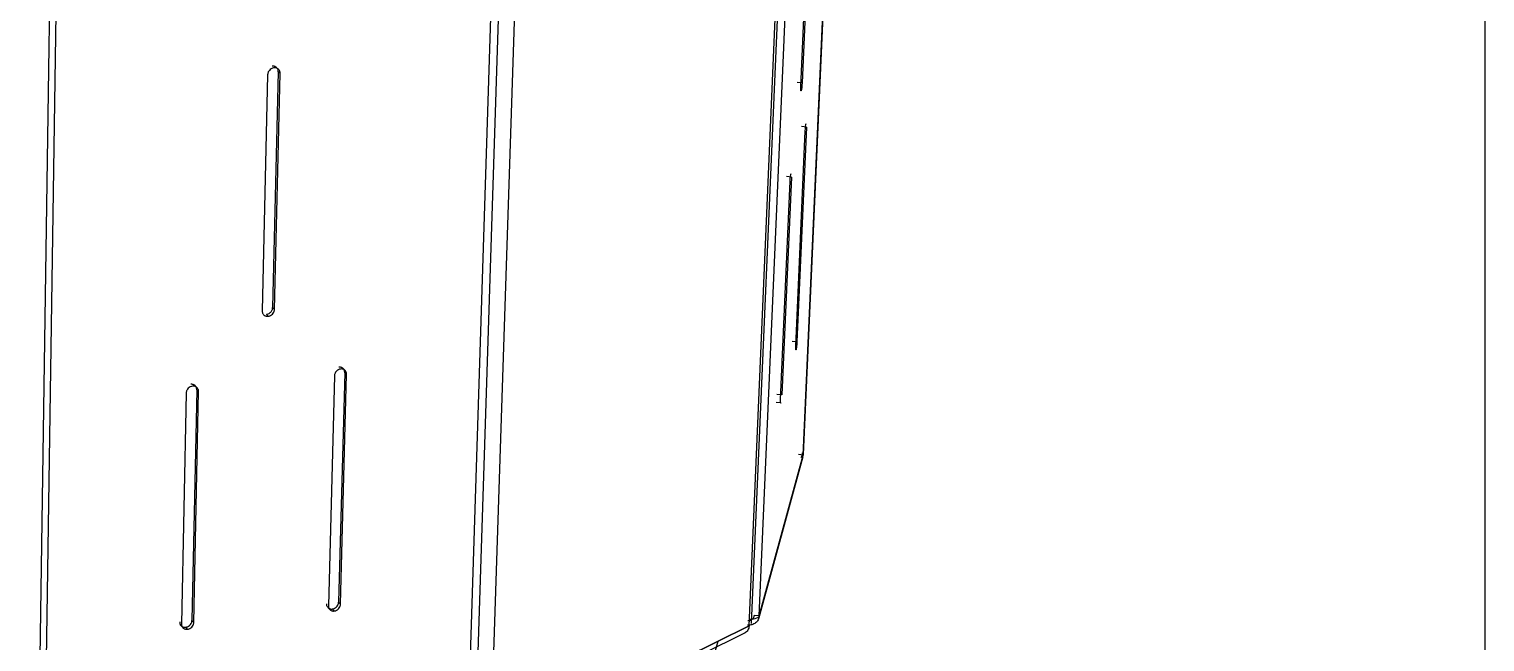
# Model space of a CAD drawing. Header units: millimetres. Extents: x 10366 to 13995, y 24552 to 29685.
# Drawn here: x 13034 to 13995, y 28053 to 28458 of the extents above; entities that cross this region are included whole.
import ezdxf

# ---------------------------------------------------------------- set-up
doc = ezdxf.new("R2010")
doc.units = ezdxf.units.MM
doc.header["$LTSCALE"] = 3
doc.layers.add('Default', color=7, linetype='Continuous')

msp = doc.modelspace()

# ---------------------------------------------------------------- linework, layer by layer
msp.add_lwpolyline([(10366.2, 24552.48), (10366.2, 29684.64), (13995, 29684.64), (13995, 24552.48)], close=True)
at = {"layer": 'Default'}
for points in [[(13545.18, 28176.76, 0), (13587.09, 29114.37, 0)], [(13587.13, 29114.5, 0), (13545.21, 28176.99, 0)], [(13553.06, 29046.26, 0), (13510.95, 28065.63, 0)], [(13516.21, 28070.57, 0), (13558.54, 29049.3, 0)], [(13509.52, 28064.02, 0), (13551.58, 29045.27, 0)], [(13323.5, 27975.26, 0), (13355.82, 28990.6, 0)], [(13360.85, 28992.27, 0), (13328.27, 27977.98, 0)], [(13338.85, 27979.49, 0), (13372.06, 28993.21, 0)], [(13040.33, 27938.82, 0), (13055.5, 28968.08, 0)], [(13044.32, 27938.87, 0), (13059.74, 28968.11, 0)], [(13543.65, 28419.72, 0), (13550.07, 28565.85, 0)], [(13550.9, 28568.37, 0), (13544.48, 28422.41, 0)], [(13196.1, 28432.26, 0), (13195.73, 28432.2, 0), (13194.99, 28431.99, 0), (13194.28, 28431.64, 0), (13193.61, 28431.17, 0), (13193.02, 28430.58, 0), (13192.53, 28429.88, 0), (13192.33, 28429.51, 0), (13192.16, 28429.12, 0), (13192.03, 28428.7, 0), (13191.94, 28428.25, 0), (13191.89, 28427.69, 0)], [(13198.87, 28429.7, 0), (13198.86, 28430.11, 0), (13198.81, 28430.5, 0), (13198.73, 28430.87, 0), (13198.61, 28431.22, 0), (13198.45, 28431.56, 0), (13198.26, 28431.89, 0), (13198.03, 28432.19, 0), (13197.78, 28432.46, 0), (13197.49, 28432.71, 0), (13197.17, 28432.92, 0), (13196.83, 28433.1, 0), (13196.46, 28433.24, 0), (13196.08, 28433.34, 0), (13195.68, 28433.4, 0), (13195.27, 28433.42, 0), (13194.85, 28433.4, 0)], [(13200.13, 28428.55, 0), (13200.13, 28428.66, 0), (13200.07, 28429.33, 0), (13199.98, 28429.71, 0), (13199.86, 28430.08, 0), (13199.69, 28430.44, 0), (13199.48, 28430.79, 0), (13199.23, 28431.11, 0), (13198.94, 28431.4, 0), (13198.61, 28431.65, 0), (13198.25, 28431.87, 0), (13197.86, 28432.04, 0), (13197.44, 28432.17, 0), (13197.01, 28432.25, 0), (13196.56, 28432.28, 0), (13196.1, 28432.26, 0)], [(13191.89, 28427.69, 0), (13188.27, 28271.92, 0)], [(13198.87, 28429.7, 0), (13195.19, 28274.08, 0)], [(13196.43, 28272.85, 0), (13200.13, 28428.55, 0)], [(13200.13, 28428.55, 0), (13198.87, 28429.7, 0)], [(13544.48, 28422.41, 0), (13541.23, 28422.67, 0)], [(13544.48, 28422.41, 0), (13544.47, 28422.32, 0), (13544.38, 28420.88, 0), (13544.23, 28419.26, 0), (13544.06, 28418.05, 0), (13543.89, 28417.26, 0)], [(13543.89, 28417.26, 0), (13543.86, 28417.15, 0), (13543.82, 28417.08, 0), (13543.81, 28417.05, 0), (13543.8, 28417.04, 0), (13543.79, 28417.03, 0), (13543.78, 28417.03, 0), (13543.78, 28417.03, 0), (13543.77, 28417.03, 0), (13543.77, 28417.02, 0), (13543.76, 28417.02, 0), (13543.76, 28417.02, 0), (13543.76, 28417.03, 0), (13543.75, 28417.03, 0), (13543.75, 28417.03, 0), (13543.75, 28417.03, 0), (13543.74, 28417.03, 0), (13543.74, 28417.04, 0), (13543.73, 28417.05, 0), (13543.72, 28417.06, 0), (13543.71, 28417.09, 0), (13543.7, 28417.12, 0), (13543.68, 28417.22, 0), (13543.64, 28417.53, 0), (13543.65, 28419.72, 0)], [(13547.4, 28393.2, 0), (13541.12, 28251.48, 0)], [(13547.4, 28393.2, 0), (13544.18, 28393.45, 0)], [(13546.58, 28390.49, 0), (13546.58, 28390.59, 0), (13546.67, 28392.01, 0), (13546.82, 28393.62, 0), (13546.99, 28394.82, 0), (13547.15, 28395.61, 0)], [(13540.31, 28248.61, 0), (13546.58, 28390.49, 0)], [(13530.33, 28213.49, 0), (13536.62, 28357.41, 0)], [(13537.46, 28360.21, 0), (13531.17, 28216.46, 0)], [(13537.46, 28360.21, 0), (13534.2, 28360.47, 0)], [(13536.62, 28357.41, 0), (13536.62, 28357.5, 0), (13536.71, 28358.95, 0), (13536.87, 28360.59, 0), (13537.04, 28361.81, 0), (13537.21, 28362.63, 0)], [(13188.27, 28271.92, 0), (13188.27, 28271.82, 0), (13188.32, 28271.16, 0), (13188.41, 28270.79, 0), (13188.53, 28270.43, 0), (13188.7, 28270.07, 0), (13188.91, 28269.74, 0), (13189.16, 28269.42, 0), (13189.45, 28269.14, 0), (13189.77, 28268.9, 0), (13190.13, 28268.69, 0), (13190.52, 28268.52, 0), (13190.93, 28268.4, 0), (13191.36, 28268.33, 0), (13191.8, 28268.3, 0), (13192.26, 28268.33, 0)], [(13191.02, 28269.56, 0), (13191.4, 28269.62, 0), (13191.79, 28269.71, 0), (13192.17, 28269.85, 0), (13192.91, 28270.22, 0), (13193.58, 28270.73, 0), (13193.89, 28271.03, 0), (13194.17, 28271.35, 0), (13194.43, 28271.7, 0), (13194.66, 28272.09, 0), (13194.84, 28272.47, 0), (13194.99, 28272.87, 0), (13195.1, 28273.27, 0), (13195.17, 28273.68, 0), (13195.19, 28274.08, 0)], [(13192.26, 28268.33, 0), (13191.02, 28269.56, 0)], [(13192.26, 28268.33, 0), (13192.99, 28268.48, 0), (13193.72, 28268.76, 0), (13194.4, 28269.17, 0), (13195.03, 28269.7, 0), (13195.57, 28270.34, 0), (13195.99, 28271.06, 0), (13196.16, 28271.44, 0), (13196.29, 28271.85, 0), (13196.38, 28272.3, 0), (13196.43, 28272.85, 0)], [(13196.43, 28272.85, 0), (13195.19, 28274.08, 0)], [(13541.12, 28251.48, 0), (13537.94, 28251.75, 0)], [(13540.55, 28246.35, 0), (13540.51, 28246.23, 0), (13540.48, 28246.15, 0), (13540.46, 28246.12, 0), (13540.45, 28246.1, 0), (13540.44, 28246.09, 0), (13540.43, 28246.08, 0), (13540.43, 28246.08, 0), (13540.42, 28246.08, 0), (13540.42, 28246.08, 0), (13540.42, 28246.08, 0), (13540.41, 28246.08, 0), (13540.41, 28246.08, 0), (13540.4, 28246.08, 0), (13540.4, 28246.08, 0), (13540.4, 28246.08, 0), (13540.39, 28246.09, 0), (13540.39, 28246.09, 0), (13540.38, 28246.1, 0), (13540.38, 28246.11, 0), (13540.36, 28246.13, 0), (13540.35, 28246.17, 0), (13540.33, 28246.26, 0), (13540.3, 28246.56, 0), (13540.31, 28248.61, 0)], [(13541.12, 28251.48, 0), (13541.12, 28251.39, 0), (13541.03, 28249.98, 0), (13540.88, 28248.38, 0), (13540.55, 28246.35, 0)], [(13240.05, 28233.49, 0), (13239.32, 28233.34, 0), (13238.59, 28233.06, 0), (13237.91, 28232.65, 0), (13237.29, 28232.12, 0), (13236.75, 28231.49, 0), (13236.33, 28230.77, 0), (13236.17, 28230.39, 0), (13236.04, 28229.98, 0), (13235.94, 28229.54, 0), (13235.89, 28228.99, 0)], [(13242.73, 28231.18, 0), (13238.71, 28079.59, 0)], [(13242.73, 28231.18, 0), (13242.72, 28231.57, 0), (13242.68, 28231.95, 0), (13242.59, 28232.31, 0), (13242.47, 28232.66, 0), (13242.32, 28232.99, 0), (13242.13, 28233.3, 0), (13241.91, 28233.59, 0), (13241.66, 28233.85, 0), (13241.38, 28234.09, 0), (13241.06, 28234.29, 0), (13240.73, 28234.46, 0), (13240.37, 28234.59, 0), (13239.99, 28234.69, 0), (13239.6, 28234.74, 0), (13239.2, 28234.76, 0), (13238.79, 28234.73, 0)], [(13239.95, 28078.28, 0), (13243.99, 28229.93, 0)], [(13243.99, 28229.93, 0), (13243.99, 28230.03, 0), (13243.94, 28230.69, 0), (13243.85, 28231.06, 0), (13243.73, 28231.42, 0), (13243.57, 28231.77, 0), (13243.36, 28232.1, 0), (13243.11, 28232.41, 0), (13242.83, 28232.69, 0), (13242.51, 28232.93, 0), (13242.16, 28233.14, 0), (13241.77, 28233.3, 0), (13241.36, 28233.42, 0), (13240.94, 28233.5, 0), (13240.5, 28233.52, 0), (13240.05, 28233.49, 0)], [(13241.73, 28233.79, 0), (13242.99, 28232.54, 0)], [(13243.99, 28229.93, 0), (13242.73, 28231.18, 0)], [(13142.31, 28222.16, 0), (13141.57, 28222.01, 0), (13140.84, 28221.72, 0), (13140.15, 28221.31, 0), (13139.53, 28220.78, 0), (13138.99, 28220.14, 0), (13138.57, 28219.42, 0), (13138.4, 28219.04, 0), (13138.27, 28218.63, 0), (13138.18, 28218.18, 0), (13138.13, 28217.63, 0)], [(13145.11, 28219.84, 0), (13145.1, 28220.24, 0), (13145.04, 28220.62, 0), (13144.96, 28220.98, 0), (13144.84, 28221.33, 0), (13144.68, 28221.66, 0), (13144.49, 28221.97, 0), (13144.26, 28222.26, 0), (13144.01, 28222.53, 0), (13143.72, 28222.76, 0), (13143.4, 28222.97, 0), (13143.06, 28223.14, 0), (13142.7, 28223.27, 0), (13142.32, 28223.37, 0), (13141.92, 28223.42, 0), (13141.51, 28223.44, 0), (13141.1, 28223.41, 0)], [(13145.11, 28219.84, 0), (13141.95, 28067.58, 0)], [(13146.32, 28218.59, 0), (13146.32, 28218.69, 0), (13146.26, 28219.35, 0), (13146.17, 28219.72, 0), (13146.05, 28220.08, 0), (13145.88, 28220.43, 0), (13145.67, 28220.76, 0), (13145.41, 28221.07, 0), (13145.13, 28221.35, 0), (13144.8, 28221.6, 0), (13144.44, 28221.8, 0), (13144.05, 28221.97, 0), (13143.64, 28222.09, 0), (13143.21, 28222.16, 0), (13142.76, 28222.18, 0), (13142.31, 28222.16, 0)], [(13146.32, 28218.59, 0), (13145.11, 28219.84, 0)], [(13235.89, 28228.99, 0), (13231.92, 28077.28, 0)], [(13138.13, 28217.63, 0), (13135.03, 28065.24, 0)], [(13143.15, 28066.25, 0), (13146.32, 28218.59, 0)], [(13530.58, 28211.23, 0), (13527.35, 28211.5, 0)], [(13531.17, 28216.46, 0), (13527.93, 28216.74, 0)], [(13530.58, 28211.23, 0), (13530.55, 28211.11, 0), (13530.51, 28211.02, 0), (13530.49, 28210.99, 0), (13530.48, 28210.96, 0), (13530.47, 28210.96, 0), (13530.46, 28210.95, 0), (13530.46, 28210.95, 0), (13530.45, 28210.94, 0), (13530.45, 28210.94, 0), (13530.44, 28210.94, 0), (13530.44, 28210.94, 0), (13530.44, 28210.94, 0), (13530.43, 28210.94, 0), (13530.43, 28210.94, 0), (13530.43, 28210.95, 0), (13530.42, 28210.95, 0), (13530.42, 28210.95, 0), (13530.41, 28210.96, 0), (13530.4, 28210.97, 0), (13530.4, 28210.98, 0), (13530.39, 28211.01, 0), (13530.36, 28211.1, 0), (13530.32, 28211.38, 0), (13530.33, 28213.49, 0)], [(13544.98, 28175.47, 0), (13516, 28069.23, 0)], [(13516.21, 28070.57, 0), (13545.18, 28176.76, 0)], [(13516.21, 28070.57, 0), (13545.18, 28176.76, 0)], [(13545.18, 28176.76, 0), (13542.06, 28177.04, 0)], [(13544.6, 28178.15, 0), (13544.52, 28177.38, 0), (13544.34, 28176.58, 0), (13544.06, 28175.76, 0), (13543.67, 28174.95, 0)], [(13544.6, 28178.15, 0), (13544.77, 28177.98, 0), (13544.92, 28177.81, 0), (13545.04, 28177.64, 0), (13545.12, 28177.46, 0), (13545.18, 28177.28, 0), (13545.21, 28177.11, 0), (13545.21, 28176.93, 0), (13545.18, 28176.76, 0)], [(13230.68, 28078.6, 0), (13230.69, 28078.21, 0), (13230.74, 28077.84, 0), (13230.82, 28077.48, 0), (13230.94, 28077.15, 0), (13231.09, 28076.82, 0), (13231.28, 28076.52, 0), (13231.5, 28076.24, 0), (13231.75, 28075.98, 0), (13232.03, 28075.75, 0), (13232.34, 28075.56, 0), (13232.67, 28075.39, 0), (13233.03, 28075.26, 0), (13233.4, 28075.18, 0), (13233.79, 28075.12, 0), (13234.19, 28075.11, 0), (13234.59, 28075.14, 0)], [(13231.92, 28077.28, 0), (13231.92, 28077.18, 0), (13231.98, 28076.53, 0), (13232.06, 28076.17, 0), (13232.18, 28075.82, 0), (13232.35, 28075.48, 0), (13232.55, 28075.16, 0), (13232.8, 28074.86, 0), (13233.08, 28074.59, 0), (13233.4, 28074.35, 0), (13233.75, 28074.15, 0), (13234.13, 28073.99, 0), (13234.53, 28073.88, 0), (13234.95, 28073.81, 0), (13235.39, 28073.79, 0), (13235.84, 28073.82, 0)], [(13234.59, 28075.14, 0), (13234.97, 28075.21, 0), (13235.35, 28075.31, 0), (13235.72, 28075.44, 0), (13236.45, 28075.82, 0), (13237.12, 28076.32, 0), (13237.7, 28076.93, 0), (13238.17, 28077.65, 0), (13238.36, 28078.03, 0), (13238.5, 28078.41, 0), (13238.61, 28078.81, 0), (13238.68, 28079.21, 0), (13238.71, 28079.59, 0)], [(13235.84, 28073.82, 0), (13236.56, 28073.98, 0), (13237.28, 28074.26, 0), (13237.95, 28074.67, 0), (13238.56, 28075.19, 0), (13239.1, 28075.82, 0), (13239.52, 28076.52, 0), (13239.68, 28076.9, 0), (13239.81, 28077.3, 0), (13239.9, 28077.74, 0), (13239.95, 28078.28, 0)], [(13239.95, 28078.28, 0), (13238.71, 28079.59, 0)], [(13133.84, 28066.57, 0), (13133.85, 28066.18, 0), (13133.9, 28065.81, 0), (13133.99, 28065.45, 0), (13134.11, 28065.11, 0), (13134.26, 28064.79, 0), (13134.45, 28064.49, 0), (13134.68, 28064.2, 0), (13134.93, 28063.95, 0), (13135.22, 28063.72, 0), (13135.53, 28063.52, 0), (13135.87, 28063.35, 0), (13136.23, 28063.23, 0), (13136.61, 28063.14, 0), (13137, 28063.09, 0), (13137.4, 28063.07, 0), (13137.81, 28063.11, 0)], [(13137.81, 28063.11, 0), (13138.2, 28063.17, 0), (13138.58, 28063.27, 0), (13138.96, 28063.41, 0), (13139.69, 28063.78, 0), (13140.36, 28064.29, 0), (13140.94, 28064.9, 0), (13141.42, 28065.63, 0), (13141.6, 28066, 0), (13141.75, 28066.39, 0), (13141.85, 28066.79, 0), (13141.92, 28067.19, 0), (13141.95, 28067.58, 0)], [(13139.01, 28061.77, 0), (13139.74, 28061.93, 0), (13140.46, 28062.21, 0), (13141.14, 28062.62, 0), (13141.76, 28063.15, 0), (13142.3, 28063.78, 0), (13142.71, 28064.49, 0), (13142.88, 28064.87, 0), (13143, 28065.27, 0), (13143.1, 28065.71, 0), (13143.15, 28066.25, 0)], [(13143.15, 28066.25, 0), (13141.95, 28067.58, 0)], [(13235.84, 28073.82, 0), (13234.59, 28075.14, 0)], [(13516.21, 28070.57, 0), (13516.14, 28069.9, 0), (13516, 28069.24, 0), (13515.8, 28068.61, 0), (13515.52, 28068.01, 0), (13515.18, 28067.43, 0), (13514.78, 28066.9, 0), (13514.32, 28066.41, 0), (13513.81, 28065.97, 0), (13513.25, 28065.58, 0), (13512.66, 28065.24, 0), (13512.03, 28064.97, 0), (13511.37, 28064.75, 0), (13510.69, 28064.59, 0), (13510, 28064.5, 0), (13509.29, 28064.47, 0), (13508.59, 28064.51, 0)], [(13508.72, 28067.51, 0), (13509.13, 28067.49, 0), (13509.53, 28067.51, 0), (13509.93, 28067.57, 0), (13510.32, 28067.66, 0), (13510.69, 28067.79, 0), (13511.04, 28067.95, 0), (13511.37, 28068.14, 0), (13511.67, 28068.36, 0), (13511.94, 28068.61, 0), (13512.19, 28068.89, 0), (13512.4, 28069.18, 0), (13512.58, 28069.49, 0), (13512.73, 28069.82, 0), (13512.84, 28070.17, 0), (13512.91, 28070.51, 0), (13512.94, 28070.87, 0)], [(13516.21, 28070.57, 0), (13516.17, 28070.45, 0), (13516.12, 28070.34, 0), (13516.06, 28070.22, 0), (13515.89, 28069.99, 0), (13515.67, 28069.77, 0), (13515.4, 28069.56, 0), (13515.08, 28069.36, 0), (13514.31, 28069, 0), (13513.39, 28068.71, 0), (13512.37, 28068.49, 0), (13509.7, 28068.29, 0)], [(13516.21, 28070.57, 0), (13512.94, 28070.87, 0)], [(13135.88, 28062.86, 0), (13134.69, 28064.19, 0)], [(13135.03, 28065.24, 0), (13135.03, 28065.14, 0), (13135.09, 28064.49, 0), (13135.18, 28064.13, 0), (13135.3, 28063.78, 0), (13135.47, 28063.43, 0), (13135.68, 28063.11, 0), (13135.93, 28062.81, 0), (13136.21, 28062.53, 0), (13136.54, 28062.3, 0), (13136.89, 28062.1, 0), (13137.28, 28061.94, 0), (13137.69, 28061.82, 0), (13138.12, 28061.76, 0), (13138.56, 28061.74, 0), (13139.01, 28061.77, 0)], [(13139.01, 28061.77, 0), (13137.81, 28063.11, 0)], [(13506.92, 28059.44, 0), (13336.27, 27974.8, 0)], [(13509.53, 28064.02, 0), (13338.84, 27979.49, 0)], [(13338.85, 27979.49, 0), (13509.52, 28064.02, 0)], [(13509.53, 28064.02, 0), (13509.45, 28063.21, 0), (13509.28, 28062.43, 0), (13509.02, 28061.72, 0), (13508.68, 28061.07, 0), (13508.26, 28060.49, 0), (13507.78, 28060, 0), (13507.23, 28059.61, 0), (13506.63, 28059.3, 0)], [(13463.49, 27963.28, 0), (13489.08, 28053.9, 0)]]:
    msp.add_polyline3d(points, dxfattribs=at)

doc.saveas('drawing.dxf')
